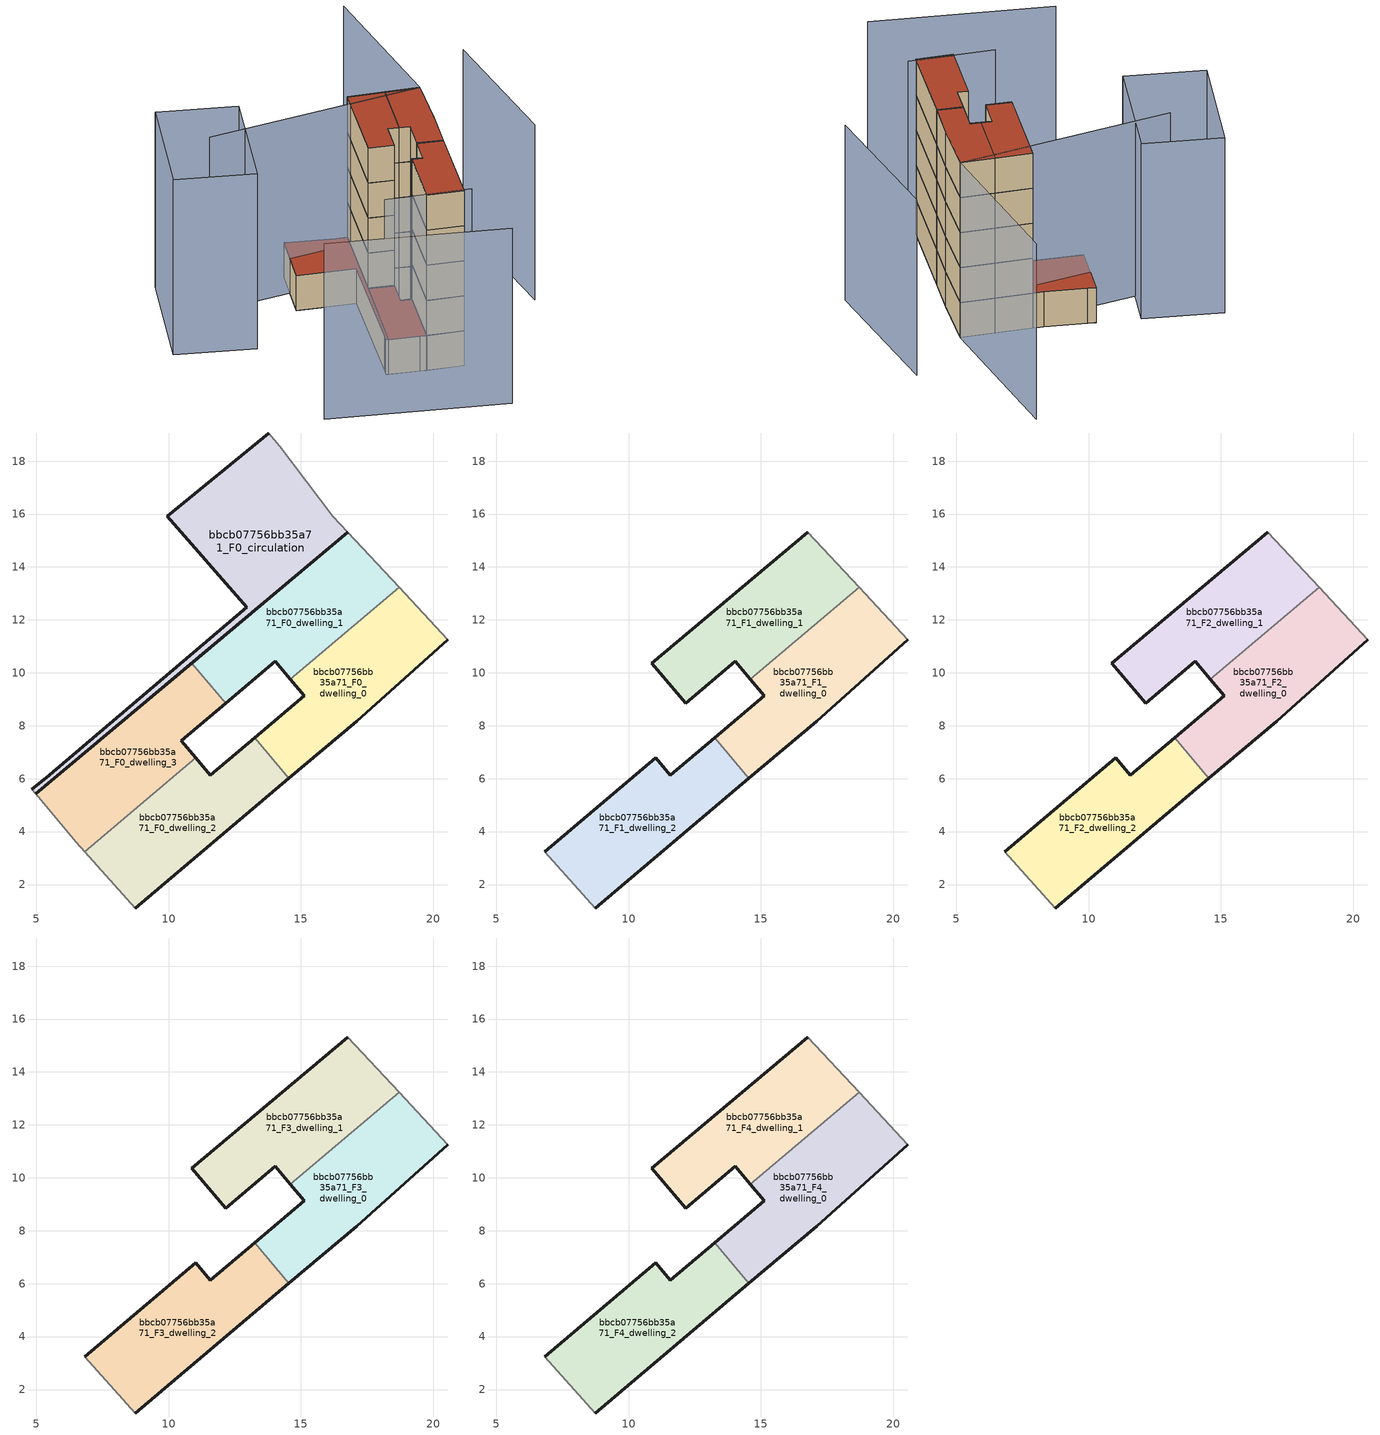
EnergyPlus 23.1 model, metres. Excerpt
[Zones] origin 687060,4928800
bbcb07756bb35a71_F0_dwelling_0
 floor ground (EU_floor_Construction): 17.1,8.17 20.55,11.25 18.71,13.23 14.6,9.76 15.13,9.14 13.25,7.55 14.55,6.01 z0
 wall outside (EU_wall_Construction): 13.25,7.55 15.13,9.14 14.6,9.76 / 20.55,11.25 17.1,8.17 14.55,6.01 z0:3
 wall to bbcb07756bb35a71_F0_dwelling_1 (EU_wall_Construction): 14.6,9.76 18.71,13.23 z0:3
 wall adiabatic (EU_wall_Construction): 18.71,13.23 20.55,11.25 z0:3
 wall to bbcb07756bb35a71_F0_dwelling_2 (EU_wall_Construction): 14.55,6.01 13.25,7.55 z0:3
bbcb07756bb35a71_F0_dwelling_1
 floor ground (EU_floor_Construction): 14.6,9.76 18.71,13.23 16.77,15.32 10.87,10.37 12.15,8.85 14.03,10.44 z0
 wall outside (EU_wall_Construction): 10.87,10.37 16.77,15.32 / 14.6,9.76 14.03,10.44 12.15,8.85 z0:3
 wall to bbcb07756bb35a71_F0_dwelling_3 (EU_wall_Construction): 12.15,8.85 10.87,10.37 z0:3
 wall adiabatic (EU_wall_Construction): 16.77,15.32 18.71,13.23 z0:3
bbcb07756bb35a71_F0_dwelling_2
 floor ground (EU_floor_Construction): 14.55,6.01 13.25,7.55 11.57,6.13 11.02,6.79 6.83,3.25 8.74,1.11 z0
 wall outside (EU_wall_Construction): 11.02,6.79 11.57,6.13 13.25,7.55 / 14.55,6.01 8.74,1.11 z0:3
 wall to bbcb07756bb35a71_F0_dwelling_3 (EU_wall_Construction): 6.83,3.25 11.02,6.79 z0:3
 wall adiabatic (EU_wall_Construction): 8.74,1.11 6.83,3.25 z0:3
bbcb07756bb35a71_F0_dwelling_3
 floor ground (EU_floor_Construction): 11.02,6.79 10.47,7.43 12.15,8.85 10.87,10.37 4.98,5.42 6.52,3.59 6.83,3.25 z0
 wall outside (EU_wall_Construction): 4.98,5.42 10.87,10.37 / 12.15,8.85 10.47,7.43 11.02,6.79 z0:3
 wall adiabatic (EU_wall_Construction): 6.83,3.25 6.52,3.59 4.98,5.42 z0:3
 roof outside (EU_roof_Construction): 10.87,10.37 12.15,8.85 10.47,7.43 11.02,6.79 6.83,3.25 6.52,3.59 4.98,5.42 z3
bbcb07756bb35a71_F0_circulation
 floor ground (EU_floor_Construction): 12.95,12.48 5.38,6.03 4.83,5.6 4.98,5.42 16.77,15.32 16.2,15.92 14.19,18.55 13.79,19.06 9.94,15.91 z0
 wall outside (EU_wall_Construction): 4.83,5.6 5.38,6.03 12.95,12.48 9.94,15.91 13.79,19.06 / 16.77,15.32 4.98,5.42 z0:3
 wall adiabatic (EU_wall_Construction): 13.79,19.06 14.19,18.55 16.2,15.92 16.77,15.32 / 4.98,5.42 4.83,5.6 z0:3
 roof outside (EU_roof_Construction): 14.19,18.55 16.2,15.92 16.77,15.32 4.98,5.42 4.83,5.6 5.38,6.03 12.95,12.48 9.94,15.91 13.79,19.06 z3
bbcb07756bb35a71_F1_dwelling_0
 floor to bbcb07756bb35a71_F0_dwelling_0 (EU_floor_Construction): 17.1,8.17 20.55,11.25 18.71,13.23 14.6,9.76 15.13,9.14 13.25,7.55 14.55,6.01 z3
 wall outside (EU_wall_Construction): 13.25,7.55 15.13,9.14 14.6,9.76 / 20.55,11.25 17.1,8.17 14.55,6.01 z3:6
 wall to bbcb07756bb35a71_F1_dwelling_1 (EU_wall_Construction): 14.6,9.76 18.71,13.23 z3:6
 wall adiabatic (EU_wall_Construction): 18.71,13.23 20.55,11.25 z3:6
 wall to bbcb07756bb35a71_F1_dwelling_2 (EU_wall_Construction): 14.55,6.01 13.25,7.55 z3:6
bbcb07756bb35a71_F1_dwelling_1
 floor to bbcb07756bb35a71_F0_dwelling_1 (EU_floor_Construction): 14.6,9.76 18.71,13.23 16.77,15.32 10.87,10.37 12.15,8.85 14.03,10.44 z3
 wall outside (EU_wall_Construction): 14.6,9.76 14.03,10.44 12.15,8.85 10.87,10.37 16.77,15.32 z3:6
 wall adiabatic (EU_wall_Construction): 16.77,15.32 18.71,13.23 z3:6
bbcb07756bb35a71_F1_dwelling_2
 floor to bbcb07756bb35a71_F0_dwelling_2 (EU_floor_Construction): 14.55,6.01 13.25,7.55 11.57,6.13 11.02,6.79 6.83,3.25 8.74,1.11 z3
 wall outside (EU_wall_Construction): 6.83,3.25 11.02,6.79 11.57,6.13 13.25,7.55 / 14.55,6.01 8.74,1.11 z3:6
 wall adiabatic (EU_wall_Construction): 8.74,1.11 6.83,3.25 z3:6
bbcb07756bb35a71_F2_dwelling_0
 floor to bbcb07756bb35a71_F1_dwelling_0 (EU_floor_Construction): 17.1,8.17 20.55,11.25 18.71,13.23 14.6,9.76 15.13,9.14 13.25,7.55 14.55,6.01 z6
 wall outside (EU_wall_Construction): 13.25,7.55 15.13,9.14 14.6,9.76 / 20.55,11.25 17.1,8.17 14.55,6.01 z6:9
 wall to bbcb07756bb35a71_F2_dwelling_1 (EU_wall_Construction): 14.6,9.76 18.71,13.23 z6:9
 wall adiabatic (EU_wall_Construction): 18.71,13.23 20.55,11.25 z6:9
 wall to bbcb07756bb35a71_F2_dwelling_2 (EU_wall_Construction): 14.55,6.01 13.25,7.55 z6:9
bbcb07756bb35a71_F2_dwelling_1
 floor to bbcb07756bb35a71_F1_dwelling_1 (EU_floor_Construction): 14.6,9.76 18.71,13.23 16.77,15.32 10.87,10.37 12.15,8.85 14.03,10.44 z6
 wall outside (EU_wall_Construction): 14.6,9.76 14.03,10.44 12.15,8.85 10.87,10.37 16.77,15.32 z6:9
 wall adiabatic (EU_wall_Construction): 16.77,15.32 18.71,13.23 z6:9
bbcb07756bb35a71_F2_dwelling_2
 floor to bbcb07756bb35a71_F1_dwelling_2 (EU_floor_Construction): 14.55,6.01 13.25,7.55 11.57,6.13 11.02,6.79 6.83,3.25 8.74,1.11 z6
 wall outside (EU_wall_Construction): 6.83,3.25 11.02,6.79 11.57,6.13 13.25,7.55 / 14.55,6.01 8.74,1.11 z6:9
 wall adiabatic (EU_wall_Construction): 8.74,1.11 6.83,3.25 z6:9
bbcb07756bb35a71_F3_dwelling_0
 floor to bbcb07756bb35a71_F2_dwelling_0 (EU_floor_Construction): 17.1,8.17 20.55,11.25 18.71,13.23 14.6,9.76 15.13,9.14 13.25,7.55 14.55,6.01 z9
 wall outside (EU_wall_Construction): 13.25,7.55 15.13,9.14 14.6,9.76 / 20.55,11.25 17.1,8.17 14.55,6.01 z9:12
 wall to bbcb07756bb35a71_F3_dwelling_1 (EU_wall_Construction): 14.6,9.76 18.71,13.23 z9:12
 wall adiabatic (EU_wall_Construction): 18.71,13.23 20.55,11.25 z9:12
 wall to bbcb07756bb35a71_F3_dwelling_2 (EU_wall_Construction): 14.55,6.01 13.25,7.55 z9:12
bbcb07756bb35a71_F3_dwelling_1
 floor to bbcb07756bb35a71_F2_dwelling_1 (EU_floor_Construction): 14.6,9.76 18.71,13.23 16.77,15.32 10.87,10.37 12.15,8.85 14.03,10.44 z9
 wall outside (EU_wall_Construction): 14.6,9.76 14.03,10.44 12.15,8.85 10.87,10.37 16.77,15.32 z9:12
 wall adiabatic (EU_wall_Construction): 16.77,15.32 18.71,13.23 z9:12
bbcb07756bb35a71_F3_dwelling_2
 floor to bbcb07756bb35a71_F2_dwelling_2 (EU_floor_Construction): 14.55,6.01 13.25,7.55 11.57,6.13 11.02,6.79 6.83,3.25 8.74,1.11 z9
 wall outside (EU_wall_Construction): 6.83,3.25 11.02,6.79 11.57,6.13 13.25,7.55 / 14.55,6.01 8.74,1.11 z9:12
 wall adiabatic (EU_wall_Construction): 8.74,1.11 6.83,3.25 z9:12
bbcb07756bb35a71_F4_dwelling_0
 floor to bbcb07756bb35a71_F3_dwelling_0 (EU_floor_Construction): 17.1,8.17 20.55,11.25 18.71,13.23 14.6,9.76 15.13,9.14 13.25,7.55 14.55,6.01 z12
 wall outside (EU_wall_Construction): 13.25,7.55 15.13,9.14 14.6,9.76 / 20.55,11.25 17.1,8.17 14.55,6.01 z12:15
 wall to bbcb07756bb35a71_F4_dwelling_1 (EU_wall_Construction): 14.6,9.76 18.71,13.23 z12:15
 wall adiabatic (EU_wall_Construction): 18.71,13.23 20.55,11.25 z12:15
 wall to bbcb07756bb35a71_F4_dwelling_2 (EU_wall_Construction): 14.55,6.01 13.25,7.55 z12:15
 roof outside (EU_roof_Construction): 18.71,13.23 20.55,11.25 17.1,8.17 14.55,6.01 13.25,7.55 15.13,9.14 14.6,9.76 z15
bbcb07756bb35a71_F4_dwelling_1
 floor to bbcb07756bb35a71_F3_dwelling_1 (EU_floor_Construction): 14.6,9.76 18.71,13.23 16.77,15.32 10.87,10.37 12.15,8.85 14.03,10.44 z12
 wall outside (EU_wall_Construction): 14.6,9.76 14.03,10.44 12.15,8.85 10.87,10.37 16.77,15.32 z12:15
 wall adiabatic (EU_wall_Construction): 16.77,15.32 18.71,13.23 z12:15
 roof outside (EU_roof_Construction): 16.77,15.32 18.71,13.23 14.6,9.76 14.03,10.44 12.15,8.85 10.87,10.37 z15
bbcb07756bb35a71_F4_dwelling_2
 floor to bbcb07756bb35a71_F3_dwelling_2 (EU_floor_Construction): 14.55,6.01 13.25,7.55 11.57,6.13 11.02,6.79 6.83,3.25 8.74,1.11 z12
 wall outside (EU_wall_Construction): 6.83,3.25 11.02,6.79 11.57,6.13 13.25,7.55 / 14.55,6.01 8.74,1.11 z12:15
 wall adiabatic (EU_wall_Construction): 8.74,1.11 6.83,3.25 z12:15
 roof outside (EU_roof_Construction): 13.25,7.55 14.55,6.01 8.74,1.11 6.83,3.25 11.02,6.79 11.57,6.13 z15
shading: -3.03,6.51 5.63,-4.64 / 4.77,5.66 9.29,0.78 / 19.78,1.16 26.89,11.03 / 28.34,21.88 20.54,11.25 / 20.54,11.25 6.7,21.41 / 3.64,15.78 -0.06,20.83 / -0.06,20.83 8,26.73 / 8,26.73 11.69,21.68 / 11.69,21.68 3.64,15.78 z0:15
[Building]
EU S2 Campaign: North Axis=0; Terrain=City; Solar Distribution=FullExterior
[Site:Location]
Bologna: Latitude=44.5; Longitude=11.25; Time Zone=1; Elevation=37
[SizingPeriod:WeatherFileDays]
AnnualSizingPeriod: Begin Month=1; Begin Day of Month=1; End Month=12; End Day of Month=31; Day of Week for Start Day=Monday; Use Weather File Daylight Saving Period=No; Use Weather File Rain and Snow Indicators=No
[MATERIAL]
EU_InternalMass_Material: Roughness=MediumRough; Thickness=0.1; Conductivity=1; Density=1800; Specific Heat=900; Thermal Absorptance=0.9; Solar Absorptance=0.7; Visible Absorptance=0.7
[MATERIAL:NOMASS] Roughness=MediumRough; Thermal Absorptance=0.9; Solar Absorptance=0.7; Visible Absorptance=0.7
Name | Thermal Resistance
EU_wall_NoMass | 0.905828
EU_roof_NoMass | 0.37593
EU_floor_NoMass | 0.67114
[CONSTRUCTION]
EU_wall_Construction: EU_wall_NoMass
EU_roof_Construction: EU_roof_NoMass
EU_floor_Construction: EU_floor_NoMass
EU_InternalMass_Construction: EU_InternalMass_Material
[ZONE] Type=1; Multiplier=1; Ceiling Height=autocalculate; Floor Area=autocalculate; Part of Total Floor Area=Yes
Name | Volume
bbcb07756bb35a71_F0_dwelling_0; bbcb07756bb35a71_F1_dwelling_0; bbcb07756bb35a71_F2_dwelling_0; bbcb07756bb35a71_F3_dwelling_0; bbcb07756bb35a71_F4_dwelling_0 | 60.0835
bbcb07756bb35a71_F0_dwelling_1; bbcb07756bb35a71_F1_dwelling_1; bbcb07756bb35a71_F2_dwelling_1; bbcb07756bb35a71_F3_dwelling_1; bbcb07756bb35a71_F4_dwelling_1 | 60.0879
bbcb07756bb35a71_F0_dwelling_2; bbcb07756bb35a71_F1_dwelling_2; bbcb07756bb35a71_F2_dwelling_2; bbcb07756bb35a71_F3_dwelling_2; bbcb07756bb35a71_F4_dwelling_2 | 60.0776
bbcb07756bb35a71_F0_dwelling_3 | 60.0901
bbcb07756bb35a71_F0_circulation | 77.5166
[INTERNALMASS] Construction=EU_InternalMass_Construction
Name | Zone or ZoneList | Surface Area
bbcb07756bb35a71_F0_dwelling_0_EU_InternalMass | bbcb07756bb35a71_F0_dwelling_0 | 20.0274
bbcb07756bb35a71_F0_dwelling_1_EU_InternalMass | bbcb07756bb35a71_F0_dwelling_1 | 20.0274
bbcb07756bb35a71_F0_dwelling_2_EU_InternalMass | bbcb07756bb35a71_F0_dwelling_2 | 20.0274
bbcb07756bb35a71_F0_dwelling_3_EU_InternalMass | bbcb07756bb35a71_F0_dwelling_3 | 20.0274
bbcb07756bb35a71_F1_dwelling_0_EU_InternalMass | bbcb07756bb35a71_F1_dwelling_0 | 82.1661
bbcb07756bb35a71_F1_dwelling_1_EU_InternalMass | bbcb07756bb35a71_F1_dwelling_1 | 26.2078
bbcb07756bb35a71_F1_dwelling_2_EU_InternalMass | bbcb07756bb35a71_F1_dwelling_2 | 5.4987
bbcb07756bb35a71_F2_dwelling_0_EU_InternalMass | bbcb07756bb35a71_F2_dwelling_0 | 82.1661
bbcb07756bb35a71_F2_dwelling_1_EU_InternalMass | bbcb07756bb35a71_F2_dwelling_1 | 26.2078
bbcb07756bb35a71_F2_dwelling_2_EU_InternalMass | bbcb07756bb35a71_F2_dwelling_2 | 5.4987
bbcb07756bb35a71_F3_dwelling_0_EU_InternalMass | bbcb07756bb35a71_F3_dwelling_0 | 82.1661
bbcb07756bb35a71_F3_dwelling_1_EU_InternalMass | bbcb07756bb35a71_F3_dwelling_1 | 26.2078
bbcb07756bb35a71_F3_dwelling_2_EU_InternalMass | bbcb07756bb35a71_F3_dwelling_2 | 5.4987
bbcb07756bb35a71_F4_dwelling_0_EU_InternalMass | bbcb07756bb35a71_F4_dwelling_0 | 82.1661
bbcb07756bb35a71_F4_dwelling_1_EU_InternalMass | bbcb07756bb35a71_F4_dwelling_1 | 26.2078
bbcb07756bb35a71_F4_dwelling_2_EU_InternalMass | bbcb07756bb35a71_F4_dwelling_2 | 5.4987
[OTHEREQUIPMENT] Fuel Type=Electricity; Design Level Calculation Method=Watts/Area; Power per Zone Floor Area=1; Fraction Latent=0; Fraction Radiant=0; Fraction Lost=0; Carbon Dioxide Generation Rate=0; EndUse Subcategory=EU_Step8_InternalGains
Name | Zone or ZoneList or Space or SpaceList | Schedule
EU_Step8_InternalGain_bbcb07756bb35a71_F0_dwelling_0_f000 | bbcb07756bb35a71_F0_dwelling_0 | EU_Step8_GainSchedule_bbcb07756bb35a71_F0_dwelling_0_f000
EU_Step8_InternalGain_bbcb07756bb35a71_F0_dwelling_1_f000 | bbcb07756bb35a71_F0_dwelling_1 | EU_Step8_GainSchedule_bbcb07756bb35a71_F0_dwelling_1_f000
EU_Step8_InternalGain_bbcb07756bb35a71_F0_dwelling_2_f000 | bbcb07756bb35a71_F0_dwelling_2 | EU_Step8_GainSchedule_bbcb07756bb35a71_F0_dwelling_2_f000
EU_Step8_InternalGain_bbcb07756bb35a71_F0_dwelling_3_f000 | bbcb07756bb35a71_F0_dwelling_3 | EU_Step8_GainSchedule_bbcb07756bb35a71_F0_dwelling_3_f000
EU_Step8_InternalGain_bbcb07756bb35a71_F1_dwelling_0_f000 | bbcb07756bb35a71_F1_dwelling_0 | EU_Step8_GainSchedule_bbcb07756bb35a71_F1_dwelling_0_f000
EU_Step8_InternalGain_bbcb07756bb35a71_F1_dwelling_1_f000 | bbcb07756bb35a71_F1_dwelling_1 | EU_Step8_GainSchedule_bbcb07756bb35a71_F1_dwelling_1_f000
EU_Step8_InternalGain_bbcb07756bb35a71_F1_dwelling_2_f000 | bbcb07756bb35a71_F1_dwelling_2 | EU_Step8_GainSchedule_bbcb07756bb35a71_F1_dwelling_2_f000
EU_Step8_InternalGain_bbcb07756bb35a71_F2_dwelling_0_f000 | bbcb07756bb35a71_F2_dwelling_0 | EU_Step8_GainSchedule_bbcb07756bb35a71_F2_dwelling_0_f000
EU_Step8_InternalGain_bbcb07756bb35a71_F2_dwelling_1_f000 | bbcb07756bb35a71_F2_dwelling_1 | EU_Step8_GainSchedule_bbcb07756bb35a71_F2_dwelling_1_f000
EU_Step8_InternalGain_bbcb07756bb35a71_F2_dwelling_2_f000 | bbcb07756bb35a71_F2_dwelling_2 | EU_Step8_GainSchedule_bbcb07756bb35a71_F2_dwelling_2_f000
EU_Step8_InternalGain_bbcb07756bb35a71_F3_dwelling_0_f000 | bbcb07756bb35a71_F3_dwelling_0 | EU_Step8_GainSchedule_bbcb07756bb35a71_F3_dwelling_0_f000
EU_Step8_InternalGain_bbcb07756bb35a71_F3_dwelling_1_f000 | bbcb07756bb35a71_F3_dwelling_1 | EU_Step8_GainSchedule_bbcb07756bb35a71_F3_dwelling_1_f000
EU_Step8_InternalGain_bbcb07756bb35a71_F3_dwelling_2_f000 | bbcb07756bb35a71_F3_dwelling_2 | EU_Step8_GainSchedule_bbcb07756bb35a71_F3_dwelling_2_f000
EU_Step8_InternalGain_bbcb07756bb35a71_F4_dwelling_0_f000 | bbcb07756bb35a71_F4_dwelling_0 | EU_Step8_GainSchedule_bbcb07756bb35a71_F4_dwelling_0_f000
EU_Step8_InternalGain_bbcb07756bb35a71_F4_dwelling_1_f000 | bbcb07756bb35a71_F4_dwelling_1 | EU_Step8_GainSchedule_bbcb07756bb35a71_F4_dwelling_1_f000
EU_Step8_InternalGain_bbcb07756bb35a71_F4_dwelling_2_f000 | bbcb07756bb35a71_F4_dwelling_2 | EU_Step8_GainSchedule_bbcb07756bb35a71_F4_dwelling_2_f000
[ZONEINFILTRATION:DESIGNFLOWRATE]
EU_Circulation_Infiltration_bbcb07756bb35a71_F0_circulation: Zone or ZoneList or Space or SpaceList=bbcb07756bb35a71_F0_circulation; Schedule=EU_AlwaysOn; Design Flow Rate Calculation Method=Flow/Area; Flow Rate per Floor Area=0.0005; Constant Term Coefficient=1; Temperature Term Coefficient=0; Velocity Term Coefficient=0; Velocity Squared Term Coefficient=0
[ZONEVENTILATION:DESIGNFLOWRATE] Schedule=EU_AlwaysOn; Design Flow Rate Calculation Method=AirChanges/Hour; Air Changes per Hour=0.73129; Ventilation Type=Natural; Fan Pressure Rise=0; Fan Total Efficiency=1; Constant Term Coefficient=1; Temperature Term Coefficient=0; Velocity Term Coefficient=0; Velocity Squared Term Coefficient=0; Minimum Indoor Temperature=-100; Maximum Indoor Temperature=100; Delta Temperature=-100; Minimum Outdoor Temperature=-100; Maximum Outdoor Temperature=100; Maximum Wind Speed=40
Name | Zone or ZoneList or Space or SpaceList
EU_ConstantAir_bbcb07756bb35a71_F0_dwelling_0 | bbcb07756bb35a71_F0_dwelling_0
EU_ConstantAir_bbcb07756bb35a71_F0_dwelling_1 | bbcb07756bb35a71_F0_dwelling_1
EU_ConstantAir_bbcb07756bb35a71_F0_dwelling_2 | bbcb07756bb35a71_F0_dwelling_2
EU_ConstantAir_bbcb07756bb35a71_F0_dwelling_3 | bbcb07756bb35a71_F0_dwelling_3
EU_ConstantAir_bbcb07756bb35a71_F1_dwelling_0 | bbcb07756bb35a71_F1_dwelling_0
EU_ConstantAir_bbcb07756bb35a71_F1_dwelling_1 | bbcb07756bb35a71_F1_dwelling_1
EU_ConstantAir_bbcb07756bb35a71_F1_dwelling_2 | bbcb07756bb35a71_F1_dwelling_2
EU_ConstantAir_bbcb07756bb35a71_F2_dwelling_0 | bbcb07756bb35a71_F2_dwelling_0
EU_ConstantAir_bbcb07756bb35a71_F2_dwelling_1 | bbcb07756bb35a71_F2_dwelling_1
EU_ConstantAir_bbcb07756bb35a71_F2_dwelling_2 | bbcb07756bb35a71_F2_dwelling_2
EU_ConstantAir_bbcb07756bb35a71_F3_dwelling_0 | bbcb07756bb35a71_F3_dwelling_0
EU_ConstantAir_bbcb07756bb35a71_F3_dwelling_1 | bbcb07756bb35a71_F3_dwelling_1
EU_ConstantAir_bbcb07756bb35a71_F3_dwelling_2 | bbcb07756bb35a71_F3_dwelling_2
EU_ConstantAir_bbcb07756bb35a71_F4_dwelling_0 | bbcb07756bb35a71_F4_dwelling_0
EU_ConstantAir_bbcb07756bb35a71_F4_dwelling_1 | bbcb07756bb35a71_F4_dwelling_1
EU_ConstantAir_bbcb07756bb35a71_F4_dwelling_2 | bbcb07756bb35a71_F4_dwelling_2
[HVACTEMPLATE:THERMOSTAT] Constant Heating Setpoint=20; Constant Cooling Setpoint=50
EU_HeatOnly_bbcb07756bb35a71_F0_dwelling_0; EU_HeatOnly_bbcb07756bb35a71_F0_dwelling_1; EU_HeatOnly_bbcb07756bb35a71_F0_dwelling_2; EU_HeatOnly_bbcb07756bb35a71_F0_dwelling_3; EU_HeatOnly_bbcb07756bb35a71_F1_dwelling_0; EU_HeatOnly_bbcb07756bb35a71_F1_dwelling_1; EU_HeatOnly_bbcb07756bb35a71_F1_dwelling_2; EU_HeatOnly_bbcb07756bb35a71_F2_dwelling_0; EU_HeatOnly_bbcb07756bb35a71_F2_dwelling_1; EU_HeatOnly_bbcb07756bb35a71_F2_dwelling_2; EU_HeatOnly_bbcb07756bb35a71_F3_dwelling_0; EU_HeatOnly_bbcb07756bb35a71_F3_dwelling_1; EU_HeatOnly_bbcb07756bb35a71_F3_dwelling_2; EU_HeatOnly_bbcb07756bb35a71_F4_dwelling_0; EU_HeatOnly_bbcb07756bb35a71_F4_dwelling_1; EU_HeatOnly_bbcb07756bb35a71_F4_dwelling_2
[HVACTEMPLATE:ZONE:IDEALLOADSAIRSYSTEM] System Availability Schedule=EU_AlwaysOn; Maximum Heating Supply Air Temperature=50; Minimum Cooling Supply Air Temperature=13; Maximum Heating Supply Air Humidity Ratio=0.0156; Minimum Cooling Supply Air Humidity Ratio=0.0077; Heating Limit=NoLimit; Cooling Limit=NoLimit; Heating Availability Schedule=EU_AlwaysOn; Cooling Availability Schedule=EU_CoolingOff; Dehumidification Control Type=ConstantSensibleHeatRatio; Cooling Sensible Heat Ratio=0.7; Dehumidification Setpoint=60; Humidification Control Type=None; Humidification Setpoint=30; Outdoor Air Method=None; Outdoor Air Flow Rate per Person=0.00944; Outdoor Air Flow Rate per Zone Floor Area=0; Outdoor Air Flow Rate per Zone=0; Demand Controlled Ventilation Type=None; Outdoor Air Economizer Type=NoEconomizer; Heat Recovery Type=None; Sensible Heat Recovery Effectiveness=0.7; Latent Heat Recovery Effectiveness=0.65
Name | Template Thermostat
bbcb07756bb35a71_F0_dwelling_0 | EU_HeatOnly_bbcb07756bb35a71_F0_dwelling_0
bbcb07756bb35a71_F0_dwelling_1 | EU_HeatOnly_bbcb07756bb35a71_F0_dwelling_1
bbcb07756bb35a71_F0_dwelling_2 | EU_HeatOnly_bbcb07756bb35a71_F0_dwelling_2
bbcb07756bb35a71_F0_dwelling_3 | EU_HeatOnly_bbcb07756bb35a71_F0_dwelling_3
bbcb07756bb35a71_F1_dwelling_0 | EU_HeatOnly_bbcb07756bb35a71_F1_dwelling_0
bbcb07756bb35a71_F1_dwelling_1 | EU_HeatOnly_bbcb07756bb35a71_F1_dwelling_1
bbcb07756bb35a71_F1_dwelling_2 | EU_HeatOnly_bbcb07756bb35a71_F1_dwelling_2
bbcb07756bb35a71_F2_dwelling_0 | EU_HeatOnly_bbcb07756bb35a71_F2_dwelling_0
bbcb07756bb35a71_F2_dwelling_1 | EU_HeatOnly_bbcb07756bb35a71_F2_dwelling_1
bbcb07756bb35a71_F2_dwelling_2 | EU_HeatOnly_bbcb07756bb35a71_F2_dwelling_2
bbcb07756bb35a71_F3_dwelling_0 | EU_HeatOnly_bbcb07756bb35a71_F3_dwelling_0
bbcb07756bb35a71_F3_dwelling_1 | EU_HeatOnly_bbcb07756bb35a71_F3_dwelling_1
bbcb07756bb35a71_F3_dwelling_2 | EU_HeatOnly_bbcb07756bb35a71_F3_dwelling_2
bbcb07756bb35a71_F4_dwelling_0 | EU_HeatOnly_bbcb07756bb35a71_F4_dwelling_0
bbcb07756bb35a71_F4_dwelling_1 | EU_HeatOnly_bbcb07756bb35a71_F4_dwelling_1
bbcb07756bb35a71_F4_dwelling_2 | EU_HeatOnly_bbcb07756bb35a71_F4_dwelling_2
[SIZING:ZONE] Zone Cooling Design Supply Air Temperature Input Method=SupplyAirTemperature; Zone Cooling Design Supply Air Temperature=13; Zone Heating Design Supply Air Temperature Input Method=SupplyAirTemperature; Zone Heating Design Supply Air Temperature=50; Zone Cooling Design Supply Air Humidity Ratio=0.008; Zone Heating Design Supply Air Humidity Ratio=0.008; Cooling Design Air Flow Method=DesignDay; Cooling Design Air Flow Rate=0; Cooling Minimum Air Flow per Zone Floor Area=0.000762; Cooling Minimum Air Flow=0; Cooling Minimum Air Flow Fraction=0.2; Heating Design Air Flow Method=DesignDay; Heating Design Air Flow Rate=0; Heating Maximum Air Flow per Zone Floor Area=0.002032; Heating Maximum Air Flow=0.141576; Heating Maximum Air Flow Fraction=0.3; Account for Dedicated Outdoor Air System=No; Dedicated Outdoor Air System Control Strategy=NeutralSupplyAir; Dedicated Outdoor Air Low Setpoint Temperature for Design=autosize; Dedicated Outdoor Air High Setpoint Temperature for Design=autosize; Zone Load Sizing Method=Sensible Load Only No Latent Load; Zone Latent Cooling Design Supply Air Humidity Ratio Input Method=HumidityRatioDifference; Zone Cooling Design Supply Air Humidity Ratio Difference=0.005; Zone Latent Heating Design Supply Air Humidity Ratio Input Method=HumidityRatioDifference; Zone Humidification Design Supply Air Humidity Ratio Difference=0.005
bbcb07756bb35a71_F0_dwelling_0; bbcb07756bb35a71_F0_dwelling_1; bbcb07756bb35a71_F0_dwelling_2; bbcb07756bb35a71_F0_dwelling_3; bbcb07756bb35a71_F1_dwelling_0; bbcb07756bb35a71_F1_dwelling_1; bbcb07756bb35a71_F1_dwelling_2; bbcb07756bb35a71_F2_dwelling_0; bbcb07756bb35a71_F2_dwelling_1; bbcb07756bb35a71_F2_dwelling_2; bbcb07756bb35a71_F3_dwelling_0; bbcb07756bb35a71_F3_dwelling_1; bbcb07756bb35a71_F3_dwelling_2; bbcb07756bb35a71_F4_dwelling_0; bbcb07756bb35a71_F4_dwelling_1; bbcb07756bb35a71_F4_dwelling_2
[SCHEDULE:CONSTANT]
Name | Hourly Value
EU_AlwaysOn | 1
EU_CoolingOff | 0
[SCHEDULE:FILE] Column Number=1; Rows to Skip at Top=0; Number of Hours of Data=8760; Column Separator=Comma; Interpolate to Timestep=No; Minutes per Item=60; Adjust Schedule for Daylight Savings=Yes
Name | File
EU_Step8_GainSchedule_bbcb07756bb35a71_F0_dwelling_0_f000 | ../../schedules/bbcb07756bb35a71/bbcb07756bb35a71_F0_dwelling_0_f000_gain.csv
EU_Step8_GainSchedule_bbcb07756bb35a71_F0_dwelling_1_f000 | ../../schedules/bbcb07756bb35a71/bbcb07756bb35a71_F0_dwelling_1_f000_gain.csv
EU_Step8_GainSchedule_bbcb07756bb35a71_F0_dwelling_2_f000 | ../../schedules/bbcb07756bb35a71/bbcb07756bb35a71_F0_dwelling_2_f000_gain.csv
EU_Step8_GainSchedule_bbcb07756bb35a71_F0_dwelling_3_f000 | ../../schedules/bbcb07756bb35a71/bbcb07756bb35a71_F0_dwelling_3_f000_gain.csv
EU_Step8_GainSchedule_bbcb07756bb35a71_F1_dwelling_0_f000 | ../../schedules/bbcb07756bb35a71/bbcb07756bb35a71_F1_dwelling_0_f000_gain.csv
EU_Step8_GainSchedule_bbcb07756bb35a71_F1_dwelling_1_f000 | ../../schedules/bbcb07756bb35a71/bbcb07756bb35a71_F1_dwelling_1_f000_gain.csv
EU_Step8_GainSchedule_bbcb07756bb35a71_F1_dwelling_2_f000 | ../../schedules/bbcb07756bb35a71/bbcb07756bb35a71_F1_dwelling_2_f000_gain.csv
EU_Step8_GainSchedule_bbcb07756bb35a71_F2_dwelling_0_f000 | ../../schedules/bbcb07756bb35a71/bbcb07756bb35a71_F2_dwelling_0_f000_gain.csv
EU_Step8_GainSchedule_bbcb07756bb35a71_F2_dwelling_1_f000 | ../../schedules/bbcb07756bb35a71/bbcb07756bb35a71_F2_dwelling_1_f000_gain.csv
EU_Step8_GainSchedule_bbcb07756bb35a71_F2_dwelling_2_f000 | ../../schedules/bbcb07756bb35a71/bbcb07756bb35a71_F2_dwelling_2_f000_gain.csv
EU_Step8_GainSchedule_bbcb07756bb35a71_F3_dwelling_0_f000 | ../../schedules/bbcb07756bb35a71/bbcb07756bb35a71_F3_dwelling_0_f000_gain.csv
EU_Step8_GainSchedule_bbcb07756bb35a71_F3_dwelling_1_f000 | ../../schedules/bbcb07756bb35a71/bbcb07756bb35a71_F3_dwelling_1_f000_gain.csv
EU_Step8_GainSchedule_bbcb07756bb35a71_F3_dwelling_2_f000 | ../../schedules/bbcb07756bb35a71/bbcb07756bb35a71_F3_dwelling_2_f000_gain.csv
EU_Step8_GainSchedule_bbcb07756bb35a71_F4_dwelling_0_f000 | ../../schedules/bbcb07756bb35a71/bbcb07756bb35a71_F4_dwelling_0_f000_gain.csv
EU_Step8_GainSchedule_bbcb07756bb35a71_F4_dwelling_1_f000 | ../../schedules/bbcb07756bb35a71/bbcb07756bb35a71_F4_dwelling_1_f000_gain.csv
EU_Step8_GainSchedule_bbcb07756bb35a71_F4_dwelling_2_f000 | ../../schedules/bbcb07756bb35a71/bbcb07756bb35a71_F4_dwelling_2_f000_gain.csv
